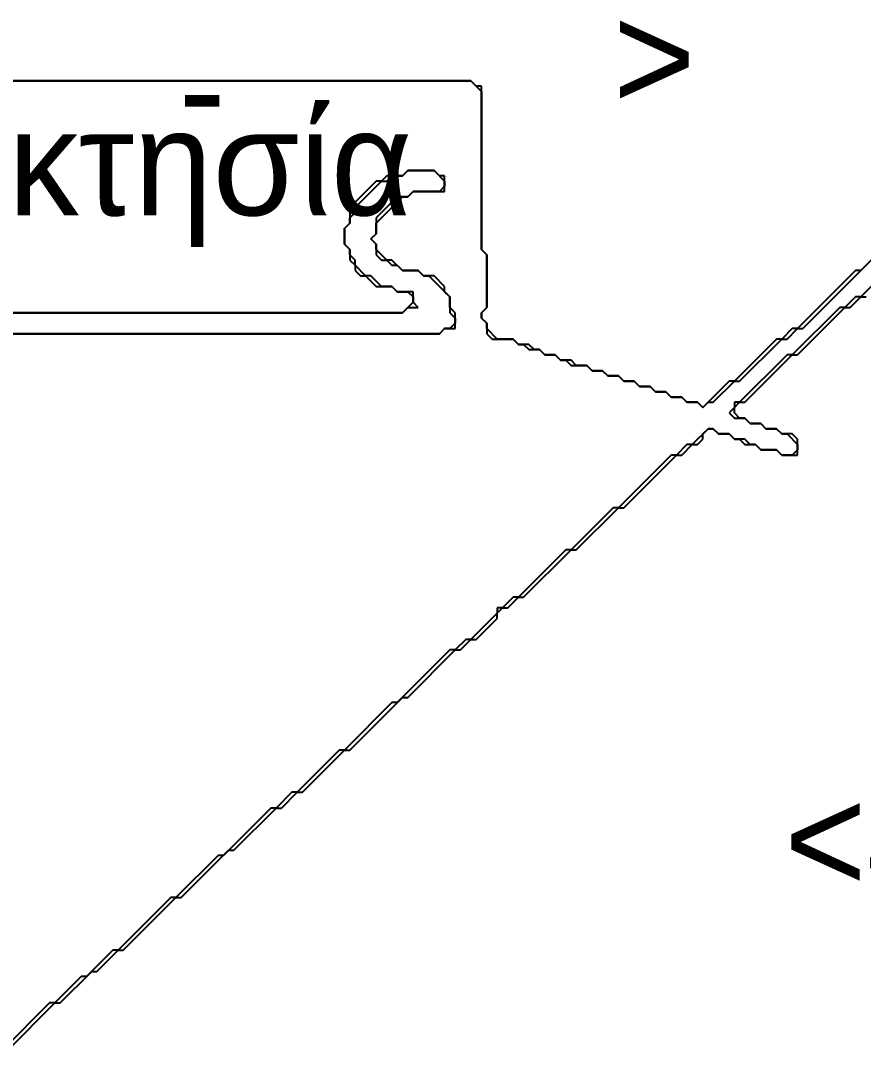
# Model space of a CAD drawing. Header units: metres. Extents: x 7 to 3931, y 6 to 2277.
# Drawn here: x 2946.5 to 3106.5, y 1475 to 1670.4 of the extents above; entities that cross this region are included whole.
import ezdxf

# ---------------------------------------------------------------- set-up
doc = ezdxf.new("R2010")
doc.units = ezdxf.units.M

msp = doc.modelspace()

# ---------------------------------------------------------------- linework, layer by layer
for p, q in [((3032, 1659), (2720, 1659)), ((2720, 1659), (3032, 1659)), ((3033, 1658), (3032, 1659)), ((3032, 1659), (3034, 1657)), ((3034, 1658), (3033, 1658)), ((3034, 1627), (3034, 1658)), ((3034, 1657), (3034, 1627)), ((3020, 1642), (3019, 1641)), ((3019, 1641), (3020, 1642)), ((3025, 1642), (3020, 1642)), ((3020, 1642), (3025, 1642)), ((3026, 1641), (3025, 1642)), ((3025, 1642), (3027, 1640)), ((3014, 1640), (3010, 1636)), ((3010, 1635), (3015, 1640)), ((3015, 1640), (3014, 1640)), ((3016, 1641), (3015, 1640)), ((3015, 1640), (3016, 1640)), ((3019, 1641), (3016, 1641)), ((3016, 1640), (3017, 1641)), ((3017, 1641), (3019, 1641)), ((3027, 1641), (3026, 1641)), ((3027, 1638), (3027, 1641)), ((3027, 1640), (3027, 1639)), ((3020, 1637), (3021, 1638)), ((3021, 1638), (3020, 1637)), ((3021, 1638), (3027, 1638)), ((3026, 1638), (3021, 1638)), ((3027, 1639), (3026, 1638)), ((3010, 1636), (3010, 1635)), ((3014, 1632), (3019, 1637)), ((3018, 1637), (3014, 1633)), ((3020, 1637), (3018, 1637)), ((3019, 1637), (3020, 1637)), ((3010, 1635), (3009, 1634)), ((3009, 1634), (3009, 1632)), ((3009, 1633), (3010, 1634)), ((3010, 1634), (3010, 1635)), ((3009, 1632), (3008, 1631)), ((3008, 1631), (3009, 1632)), ((3009, 1632), (3009, 1633)), ((3014, 1633), (3014, 1630)), ((3014, 1630), (3014, 1632)), ((3008, 1631), (3008, 1628)), ((3008, 1628), (3008, 1631)), ((3114, 1631), (3106, 1623)), ((3013, 1629), (3014, 1630)), ((3014, 1630), (3013, 1629)), ((3014, 1628), (3013, 1629)), ((3013, 1629), (3014, 1628)), ((3008, 1628), (3009, 1627)), ((3009, 1627), (3008, 1628)), ((3009, 1627), (3009, 1625)), ((3009, 1626), (3009, 1627)), ((3014, 1627), (3014, 1628)), ((3014, 1628), (3014, 1626)), ((3016, 1625), (3014, 1627)), ((3035, 1626), (3034, 1627)), ((3034, 1627), (3035, 1626)), ((3116, 1628), (3106, 1618)), ((3010, 1625), (3009, 1626)), ((3009, 1625), (3010, 1624)), ((3010, 1624), (3010, 1625)), ((3014, 1626), (3015, 1625)), ((3015, 1625), (3016, 1625)), ((3017, 1625), (3016, 1625)), ((3016, 1625), (3017, 1624)), ((3019, 1623), (3017, 1625)), ((3035, 1616), (3035, 1626)), ((3035, 1626), (3035, 1616)), ((3010, 1624), (3010, 1623)), ((3012, 1622), (3010, 1624)), ((3010, 1623), (3011, 1622)), ((3017, 1624), (3018, 1624)), ((3018, 1624), (3019, 1623)), ((3022, 1623), (3019, 1623)), ((3019, 1623), (3022, 1623)), ((3023, 1622), (3022, 1623)), ((3022, 1623), (3023, 1622)), ((3105, 1623), (3094, 1612)), ((3095, 1612), (3107, 1624)), ((3106, 1623), (3105, 1623)), ((3011, 1622), (3012, 1622)), ((3012, 1622), (3014, 1620)), ((3013, 1622), (3012, 1622)), ((3015, 1620), (3013, 1622)), ((3025, 1622), (3023, 1622)), ((3023, 1622), (3024, 1622)), ((3024, 1622), (3028, 1618)), ((3027, 1620), (3025, 1622)), ((3014, 1620), (3017, 1620)), ((3017, 1620), (3015, 1620)), ((3017, 1620), (3018, 1619)), ((3018, 1619), (3017, 1620)), ((3018, 1619), (3020, 1619)), ((3021, 1619), (3018, 1619)), ((3020, 1619), (3021, 1618)), ((3021, 1617), (3021, 1619)), ((3027, 1619), (3027, 1620)), ((3028, 1618), (3027, 1619)), ((3021, 1617), (3019, 1615)), ((3021, 1618), (3021, 1617)), ((3022, 1616), (3021, 1617)), ((3028, 1616), (3028, 1618)), ((3028, 1618), (3028, 1615)), ((3105, 1618), (3103, 1616)), ((3104, 1616), (3106, 1618)), ((3106, 1618), (3105, 1618)), ((3106, 1618), (3107, 1618)), ((3019, 1615), (2939, 1615)), ((2939, 1615), (3019, 1615)), ((3019, 1615), (3020, 1616)), ((3020, 1616), (3022, 1616)), ((3029, 1615), (3028, 1616)), ((3028, 1615), (3029, 1614)), ((3029, 1612), (3029, 1615)), ((3034, 1615), (3035, 1616)), ((3035, 1616), (3034, 1615)), ((3034, 1614), (3034, 1615)), ((3034, 1615), (3034, 1614)), ((3102, 1616), (3093, 1607)), ((3094, 1607), (3103, 1616)), ((3103, 1616), (3102, 1616)), ((3103, 1616), (3104, 1616)), ((3029, 1613), (3028, 1612)), ((3029, 1614), (3029, 1613)), ((3035, 1613), (3034, 1614)), ((3034, 1614), (3035, 1613)), ((3035, 1612), (3035, 1613)), ((3035, 1613), (3035, 1611)), ((2691, 1611), (3026, 1611)), ((3026, 1611), (2691, 1611)), ((3026, 1611), (3027, 1612)), ((3027, 1612), (3026, 1611)), ((3027, 1612), (3029, 1612)), ((3028, 1612), (3027, 1612)), ((3037, 1610), (3035, 1612)), ((3035, 1611), (3036, 1610)), ((3093, 1612), (3091, 1610)), ((3092, 1610), (3094, 1612)), ((3094, 1612), (3093, 1612)), ((3094, 1612), (3095, 1612)), ((3036, 1610), (3040, 1610)), ((3040, 1610), (3037, 1610)), ((3041, 1609), (3040, 1610)), ((3040, 1610), (3041, 1609)), ((3043, 1609), (3041, 1609)), ((3041, 1609), (3042, 1609)), ((3042, 1609), (3043, 1608)), ((3044, 1608), (3043, 1609)), ((3090, 1610), (3082, 1602)), ((3083, 1602), (3091, 1610)), ((3091, 1610), (3090, 1610)), ((3091, 1610), (3092, 1610)), ((3043, 1608), (3045, 1608)), ((3045, 1608), (3044, 1608)), ((3046, 1607), (3045, 1608)), ((3045, 1608), (3046, 1607)), ((3048, 1607), (3046, 1607)), ((3046, 1607), (3048, 1607)), ((3049, 1606), (3048, 1607)), ((3048, 1607), (3049, 1606)), ((3092, 1607), (3083, 1598)), ((3084, 1598), (3093, 1607)), ((3093, 1607), (3092, 1607)), ((3093, 1607), (3094, 1607)), ((3051, 1606), (3049, 1606)), ((3049, 1606), (3050, 1606)), ((3050, 1606), (3051, 1605)), ((3052, 1605), (3051, 1606)), ((3051, 1605), (3054, 1605)), ((3054, 1605), (3052, 1605)), ((3055, 1604), (3054, 1605)), ((3054, 1605), (3055, 1604)), ((3057, 1604), (3055, 1604)), ((3055, 1604), (3057, 1604)), ((3058, 1603), (3057, 1604)), ((3057, 1604), (3058, 1603)), ((3060, 1603), (3058, 1603)), ((3058, 1603), (3060, 1603)), ((3061, 1602), (3060, 1603)), ((3060, 1603), (3061, 1602)), ((3063, 1602), (3061, 1602)), ((3061, 1602), (3063, 1602)), ((3064, 1601), (3063, 1602)), ((3063, 1602), (3064, 1601)), ((3066, 1601), (3064, 1601)), ((3064, 1601), (3066, 1601)), ((3067, 1600), (3066, 1601)), ((3066, 1601), (3067, 1600)), ((3081, 1602), (3076, 1597)), ((3078, 1598), (3082, 1602)), ((3082, 1602), (3081, 1602)), ((3082, 1602), (3083, 1602)), ((3069, 1600), (3067, 1600)), ((3067, 1600), (3069, 1600)), ((3070, 1599), (3069, 1600)), ((3069, 1600), (3070, 1599)), ((3072, 1599), (3070, 1599)), ((3070, 1599), (3072, 1599)), ((3073, 1598), (3072, 1599)), ((3072, 1599), (3073, 1598)), ((3075, 1598), (3073, 1598)), ((3073, 1598), (3075, 1598)), ((3076, 1597), (3075, 1598)), ((3075, 1598), (3076, 1597)), ((3076, 1597), (3077, 1598)), ((3077, 1598), (3078, 1598)), ((3082, 1597), (3081, 1596)), ((3083, 1598), (3082, 1598)), ((3082, 1598), (3082, 1597)), ((3082, 1597), (3083, 1598)), ((3082, 1596), (3082, 1597)), ((3083, 1598), (3084, 1598)), ((3081, 1596), (3082, 1595)), ((3083, 1595), (3082, 1596)), ((3082, 1595), (3084, 1595)), ((3084, 1595), (3083, 1595)), ((3084, 1595), (3085, 1594)), ((3085, 1594), (3084, 1595)), ((3077, 1593), (3074, 1590)), ((3076, 1592), (3077, 1593)), ((3078, 1593), (3077, 1593)), ((3077, 1593), (3078, 1593)), ((3079, 1592), (3078, 1593)), ((3078, 1593), (3079, 1592)), ((3085, 1594), (3087, 1594)), ((3087, 1594), (3085, 1594)), ((3087, 1594), (3088, 1593)), ((3088, 1593), (3087, 1594)), ((3088, 1593), (3090, 1593)), ((3090, 1593), (3088, 1593)), ((3090, 1593), (3091, 1592)), ((3091, 1592), (3090, 1593)), ((3075, 1590), (3076, 1591)), ((3076, 1591), (3076, 1592)), ((3081, 1592), (3079, 1592)), ((3079, 1592), (3081, 1592)), ((3082, 1591), (3081, 1592)), ((3081, 1592), (3082, 1591)), ((3084, 1591), (3082, 1591)), ((3082, 1591), (3083, 1591)), ((3083, 1591), (3084, 1590)), ((3085, 1590), (3084, 1591)), ((3091, 1592), (3092, 1592)), ((3093, 1592), (3091, 1592)), ((3092, 1592), (3094, 1590)), ((3094, 1591), (3093, 1592)), ((3094, 1588), (3094, 1591)), ((3073, 1590), (3071, 1588)), ((3072, 1588), (3074, 1590)), ((3074, 1590), (3073, 1590)), ((3074, 1590), (3075, 1590)), ((3084, 1590), (3086, 1590)), ((3086, 1590), (3085, 1590)), ((3087, 1589), (3086, 1590)), ((3086, 1590), (3087, 1589)), ((3090, 1589), (3087, 1589)), ((3087, 1589), (3090, 1589)), ((3091, 1588), (3090, 1589)), ((3090, 1589), (3091, 1588)), ((3094, 1589), (3093, 1588)), ((3094, 1590), (3094, 1589)), ((3070, 1588), (3060, 1578)), ((3061, 1578), (3071, 1588)), ((3071, 1588), (3070, 1588)), ((3071, 1588), (3072, 1588)), ((3093, 1588), (3091, 1588)), ((3091, 1588), (3094, 1588)), ((3059, 1578), (3051, 1570)), ((3052, 1570), (3060, 1578)), ((3060, 1578), (3059, 1578)), ((3060, 1578), (3061, 1578)), ((3050, 1570), (3041, 1561)), ((3042, 1561), (3051, 1570)), ((3051, 1570), (3050, 1570)), ((3051, 1570), (3052, 1570)), ((3040, 1561), (3038, 1559)), ((3039, 1559), (3041, 1561)), ((3041, 1561), (3040, 1561)), ((3041, 1561), (3042, 1561)), ((3037, 1558), (3032, 1553)), ((3038, 1559), (3037, 1559)), ((3037, 1559), (3037, 1558)), ((3037, 1558), (3038, 1559)), ((3037, 1557), (3037, 1558)), ((3038, 1559), (3039, 1559)), ((3033, 1553), (3037, 1557)), ((3031, 1553), (3029, 1551)), ((3030, 1551), (3032, 1553)), ((3032, 1553), (3031, 1553)), ((3032, 1553), (3033, 1553)), ((3028, 1551), (3018, 1541)), ((3020, 1542), (3029, 1551)), ((3029, 1551), (3028, 1551)), ((3029, 1551), (3030, 1551)), ((3017, 1541), (3008, 1532)), ((3009, 1532), (3019, 1542)), ((3018, 1541), (3017, 1541)), ((3019, 1542), (3020, 1542)), ((3007, 1532), (2999, 1524)), ((3000, 1524), (3008, 1532)), ((3008, 1532), (3007, 1532)), ((3008, 1532), (3009, 1532)), ((2998, 1524), (2995, 1521)), ((2996, 1521), (2999, 1524)), ((2999, 1524), (2998, 1524)), ((2999, 1524), (3000, 1524)), ((2994, 1521), (2985, 1512)), ((2987, 1513), (2995, 1521)), ((2995, 1521), (2994, 1521)), ((2995, 1521), (2996, 1521)), ((2977, 1504), (2986, 1513)), ((2986, 1513), (2987, 1513)), ((2984, 1512), (2976, 1504)), ((2985, 1512), (2984, 1512)), ((2975, 1504), (2965, 1494)), ((2966, 1494), (2976, 1504)), ((2976, 1504), (2975, 1504)), ((2976, 1504), (2977, 1504)), ((2964, 1494), (2959, 1489)), ((2961, 1490), (2965, 1494)), ((2965, 1494), (2964, 1494)), ((2965, 1494), (2966, 1494)), ((2954, 1484), (2960, 1490)), ((2960, 1490), (2961, 1490)), ((2958, 1489), (2953, 1484)), ((2959, 1489), (2958, 1489)), ((2952, 1484), (2943, 1475)), ((2944, 1475), (2953, 1484)), ((2953, 1484), (2952, 1484)), ((2953, 1484), (2954, 1484))]:
    msp.add_line(p, q)

# ---------------------------------------------------------------- texts
for s, p in [('>', (3059, 1653.5)), ('-', (2976.5, 1647.5)), ('ιδιοκτησία', (2902.5, 1633.5)), ('<4', (3091.5, 1505))]:
    msp.add_text(s, height=20).set_placement(p)

doc.saveas('drawing.dxf')
